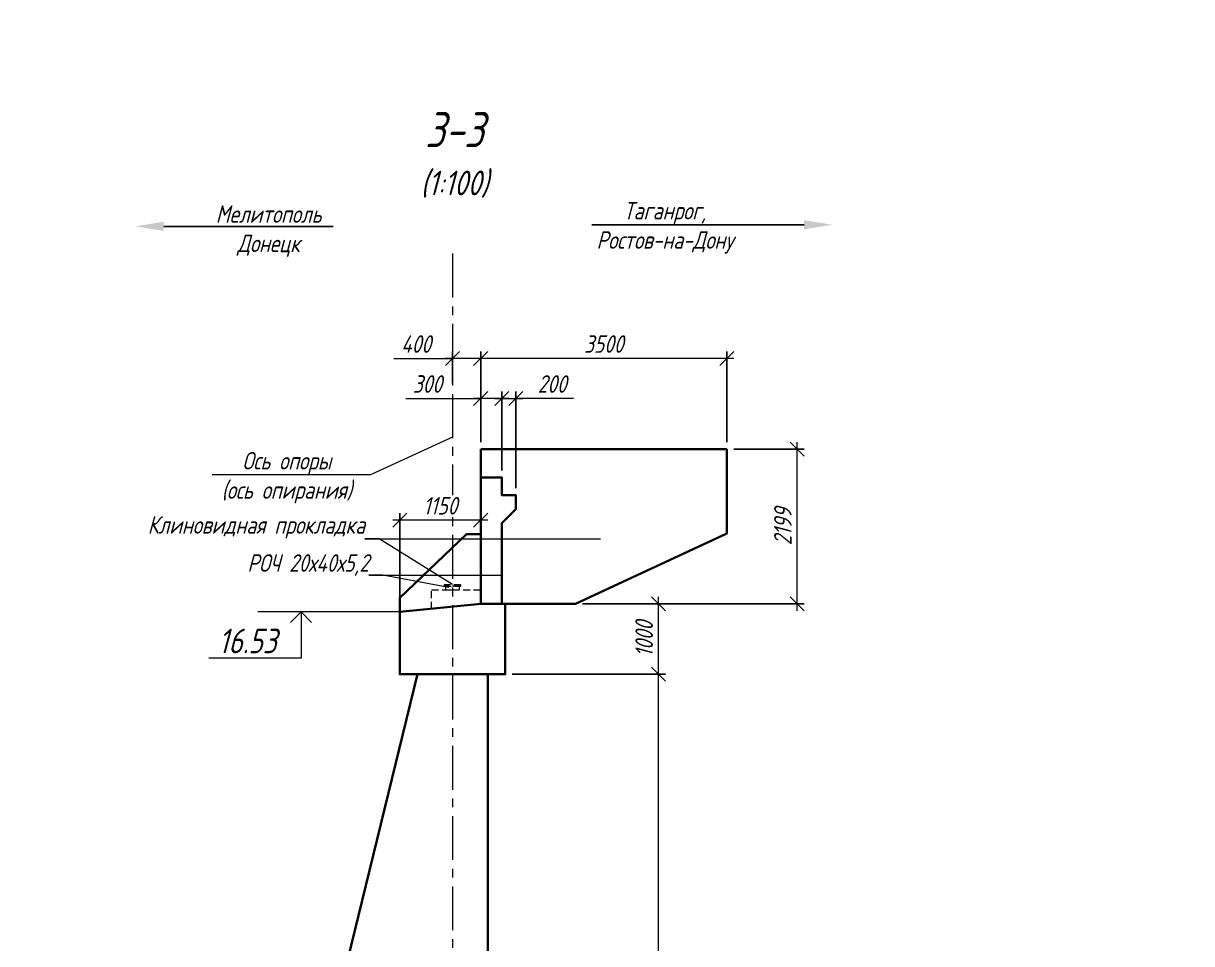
# Model space of a CAD drawing. Header units: millimetres. Extents: x 265754 to 14267433, y -6145605 to 2433772.
# Drawn here: x 7196209 to 7212828, y 828450 to 841540 of the extents above; entities that cross this region are included whole.
import ezdxf
from ezdxf import colors
from ezdxf.entities.mleader import LeaderData, LeaderLine
from ezdxf.math import Vec2, Vec3

# ---------------------------------------------------------------- set-up
doc = ezdxf.new("R2010")
doc.units = ezdxf.units.MM
doc.linetypes.add('осевая', pattern=[2, 1.25, -0.25, 0.25, -0.25])
doc.linetypes.add('Штриховая', pattern=[3, 2, -1])
for name, color, linetype, lineweight in [('1-Бетон', 106, 'Continuous', 35), ('ИС_Выноски', 3, 'Continuous', 18), ('ИС_Мвн', 3, 'Continuous', 18), ('ИС_Невид', 4, 'Штриховая', 18), ('ИС_Ось', 3, 'осевая', 18), ('ИС_Размер', 3, 'Continuous', 18), ('ИС_Размеры', 3, 'Continuous', 18), ('ИС_ТаБл', 5, 'Continuous', 35)]:
    doc.layers.add(name, color=color, linetype=linetype, lineweight=lineweight)
doc.styles.add('0', font='isocpeur.ttf', dxfattribs={"width": 0.8, "oblique": 15})
doc.styles.add('ISOCPEUR', font='isocpeur.ttf', dxfattribs={"width": 0.8, "oblique": 15, "height": 2.5})
doc.styles.add('М150', font='isocpeur.ttf', dxfattribs={"width": 0.8, "oblique": 15, "height": 375})
doc.dimstyles.new('М100', dxfattribs={"dimscale": 100, "dimtxt": 2.5, "dimasz": 2, "dimexe": 1, "dimexo": 1, "dimgap": 0.8, "dimtad": 1, "dimdec": 0, "dimzin": 0, "dimdsep": 46, "dimtxsty": '0', "dimblk": 'OBLIQUE', "dimcen": 0.09, "dimdle": 1, "dimclrd": 256, "dimclre": 256, "dimclrt": 256, "dimadec": 4, "dimazin": 0, "dimtfac": 1, "dimtdec": 0, "dimtmove": 1, "dimatfit": 2, "dimfxl": 1, "dimtolj": 1, "dimtzin": 0, "dimlwd": -1, "dimarcsym": 0})

# ---------------------------------------------------------------- blocks, each defined once
blk = doc.blocks.new('_OBLIQUE')
at = {"color": 0, "linetype": 'ByBlock', "lineweight": -2}
blk.add_line((0.5000000000000001, 0.4999999999999999), (-0.5000000000000001, -0.4999999999999999), dxfattribs=at)
blk = doc.blocks.new('*D1930')
at = {"layer": 'Defpoints', "color": 0, "transparency": 16777216}
for p in [(7204064.002838523, 833282.7728863658), (7205244.530939996, 833282.7728863658), (7203064.002838971, 832282.7834711676)]:
    blk.add_point(p, dxfattribs=at)
at = {"layer": 'ИС_Размер', "lineweight": -2, "transparency": 16777216}
for p, q in [((7204164.002838523, 833282.7728863658), (7205344.530939996, 833282.7728863658)), ((7203164.002838971, 832282.7834711676), (7205344.530939996, 832282.7834711676))]:
    blk.add_line(p, q, dxfattribs=at)
at = {"layer": 'ИС_Размер', "transparency": 16777216}
blk.add_line((7205244.530939996, 832182.7834711676), (7205244.530939996, 833382.7728863658), dxfattribs=at)
at = {"layer": 'ИС_Размер', "transparency": 16777216, "xscale": 200, "yscale": 200, "zscale": 200}
for p, rotation in [((7205244.530939996, 833282.7728863658), 90), ((7205244.530939996, 832282.7834711676), 270)]:
    blk.add_blockref('_OBLIQUE', p, dxfattribs=dict(at, rotation=rotation))
at = {"layer": 'ИС_Размер', "transparency": 16777216, "insert": (7205039.530939994, 832782.7781787643), "char_height": 250, "attachment_point": 5, "rotation": 90, "style": '0'}
blk.add_mtext('\\A1;1000', dxfattribs=at)
blk = doc.blocks.new('*D1931')
at = {"layer": 'Defpoints', "color": 0, "transparency": 16777216}
for p in [(7206214.228680742, 835482.2579510849), (7207217.778401477, 835482.2579510849), (7204064.002838523, 833282.7728863658)]:
    blk.add_point(p, dxfattribs=at)
at = {"layer": 'ИС_Размеры', "lineweight": -2, "transparency": 16777216}
for p, q in [((7206314.228680742, 835482.2579510849), (7207317.778401477, 835482.2579510849)), ((7204164.002838523, 833282.7728863658), (7207317.778401477, 833282.7728863658))]:
    blk.add_line(p, q, dxfattribs=at)
at = {"layer": 'ИС_Размеры', "transparency": 16777216}
blk.add_line((7207217.778401477, 833182.7728863658), (7207217.778401477, 835582.2579510849), dxfattribs=at)
at = {"layer": 'ИС_Размеры', "transparency": 16777216, "xscale": 200, "yscale": 200, "zscale": 200}
for p, rotation in [((7207217.778401477, 835482.2579510849), 90), ((7207217.778401477, 833282.7728863658), 270)]:
    blk.add_blockref('_OBLIQUE', p, dxfattribs=dict(at, rotation=rotation))
at = {"layer": 'ИС_Размеры', "transparency": 16777216, "insert": (7207012.778401475, 834382.515418723), "char_height": 250, "attachment_point": 5, "rotation": 90, "style": '0'}
blk.add_mtext('\\A1;2199', dxfattribs=at)
blk = doc.blocks.new('*D1932')
at = {"layer": 'Defpoints', "color": 0, "transparency": 16777216}
for p in [(7202714.011804989, 836773.6331742259), (7202714.011804987, 835495.9440383447), (7206214.228680738, 835482.2579510844)]:
    blk.add_point(p, dxfattribs=at)
at = {"layer": 'ИС_Размеры', "transparency": 16777216}
blk.add_line((7206314.22868074, 836773.6331742189), (7202614.011804989, 836773.633174226), dxfattribs=at)
at = {"layer": 'ИС_Размеры', "lineweight": -2, "transparency": 16777216}
for p, q in [((7202714.011804987, 835595.9440383447), (7202714.01180499, 836873.6331742259)), ((7206214.228680738, 835582.2579510844), (7206214.228680741, 836873.6331742192))]:
    blk.add_line(p, q, dxfattribs=at)
at = {"layer": 'ИС_Размеры', "transparency": 16777216, "xscale": 200, "yscale": 200, "zscale": 200}
for p, rotation in [((7202714.011804989, 836773.6331742259), 179.9999999998893), ((7206214.22868074, 836773.6331742192), 359.9999999998893)]:
    blk.add_blockref('_OBLIQUE', p, dxfattribs=dict(at, rotation=rotation))
at = {"layer": 'ИС_Размеры', "transparency": 16777216, "insert": (7204464.120242865, 836978.6331742225), "char_height": 250, "attachment_point": 5, "style": '0'}
blk.add_mtext('\\A1;3500', dxfattribs=at)
blk = doc.blocks.new('*D1933')
at = {"layer": 'Defpoints', "color": 0, "transparency": 16777216}
for p in [(7203214.007321756, 836205.1496844665), (7203014.002838525, 835080.7519851138), (7203214.007321754, 834829.283848837)]:
    blk.add_point(p, dxfattribs=at)
at = {"layer": 'ИС_Размеры', "lineweight": -2, "transparency": 16777216}
for p, q in [((7203014.002838525, 835180.7519851138), (7203014.002838527, 836305.149684467)), ((7203214.007321754, 834929.283848837), (7203214.007321756, 836305.1496844665))]:
    blk.add_line(p, q, dxfattribs=at)
at = {"layer": 'ИС_Размеры', "transparency": 16777216}
for p, q in [((7202914.002838527, 836205.1496844671), (7203314.007321756, 836205.1496844664)), ((7204033.234882911, 836205.149684465), (7203214.007321756, 836205.1496844665))]:
    blk.add_line(p, q, dxfattribs=at)
at = {"layer": 'ИС_Размеры', "transparency": 16777216, "xscale": 200, "yscale": 200, "zscale": 200}
for p, rotation in [((7203014.002838527, 836205.149684467), 179.9999999998893), ((7203214.007321756, 836205.1496844665), 359.9999999998893)]:
    blk.add_blockref('_OBLIQUE', p, dxfattribs=dict(at, rotation=rotation))
at = {"layer": 'ИС_Размеры', "transparency": 16777216, "insert": (7203729.741233857, 836410.1496844656), "char_height": 250, "attachment_point": 5, "style": '0'}
blk.add_mtext('\\A1;200', dxfattribs=at)
blk = doc.blocks.new('*D1927')
at = {"layer": 'Defpoints', "color": 0, "transparency": 16777216}
for p in [(7202714.22868074, 836205.1496844683), (7202714.228680739, 835482.2579510844), (7203014.002838525, 835080.7519851138)]:
    blk.add_point(p, dxfattribs=at)
at = {"layer": 'ИС_Размеры', "lineweight": -2, "transparency": 16777216}
for p, q in [((7202714.228680739, 835582.2579510844), (7202714.22868074, 836305.1496844683)), ((7203014.002838525, 835180.7519851138), (7203014.002838527, 836305.1496844677))]:
    blk.add_line(p, q, dxfattribs=at)
at = {"layer": 'ИС_Размеры', "transparency": 16777216}
for p, q in [((7201651.541121577, 836205.1496844703), (7202714.22868074, 836205.1496844683)), ((7203114.002838527, 836205.1496844675), (7202614.22868074, 836205.1496844684))]:
    blk.add_line(p, q, dxfattribs=at)
at = {"layer": 'ИС_Размеры', "transparency": 16777216, "xscale": 200, "yscale": 200, "zscale": 200}
for p, rotation in [((7202714.22868074, 836205.1496844683), 179.9999999998893), ((7203014.002838527, 836205.1496844677), 359.9999999998893)]:
    blk.add_blockref('_OBLIQUE', p, dxfattribs=dict(at, rotation=rotation))
at = {"layer": 'ИС_Размеры', "transparency": 16777216, "insert": (7201955.034770632, 836410.1496844697), "char_height": 250, "attachment_point": 5, "style": '0'}
blk.add_mtext('\\A1;300', dxfattribs=at)
blk = doc.blocks.new('*D1928')
at = {"layer": 'Defpoints', "color": 0, "transparency": 16777216}
for p in [(7202313.765504319, 836773.6331742267), (7202313.765504319, 836323.5510474016), (7202714.002838523, 835495.9440383447)]:
    blk.add_point(p, dxfattribs=at)
at = {"layer": 'ИС_Размеры', "transparency": 16777216}
for p, q in [((7201480.840967666, 836773.6331742284), (7202313.765504319, 836773.6331742267)), ((7202814.002838525, 836773.6331742258), (7202213.765504319, 836773.633174227))]:
    blk.add_line(p, q, dxfattribs=at)
at = {"layer": 'ИС_Размеры', "lineweight": -2, "transparency": 16777216}
for p, q in [((7202313.765504319, 836423.5510474016), (7202313.76550432, 836873.6331742267)), ((7202714.002838523, 835595.9440383447), (7202714.002838526, 836873.633174226))]:
    blk.add_line(p, q, dxfattribs=at)
at = {"layer": 'ИС_Размеры', "transparency": 16777216, "xscale": 200, "yscale": 200, "zscale": 200}
for p, rotation in [((7202313.765504319, 836773.6331742267), 179.9999999998893), ((7202714.002838525, 836773.633174226), 359.9999999998893)]:
    blk.add_blockref('_OBLIQUE', p, dxfattribs=dict(at, rotation=rotation))
at = {"layer": 'ИС_Размеры', "transparency": 16777216, "insert": (7201794.334616722, 836978.6331742278), "char_height": 250, "attachment_point": 5, "style": '0'}
blk.add_mtext('\\A1;400', dxfattribs=at)
blk = doc.blocks.new('_None')
blk = doc.blocks.new('*D1929')
at = {"layer": 'Defpoints', "color": 0, "transparency": 16777216}
for p in [(7201564.009138178, 834473.2725231183), (7202714.009138177, 834182.9365384912), (7201564.009138175, 833167.7834695409)]:
    blk.add_point(p, dxfattribs=at)
at = {"layer": 'ИС_Размеры', "transparency": 16777216}
blk.add_line((7202814.009138178, 834473.2725231159), (7201464.009138178, 834473.2725231184), dxfattribs=at)
at = {"layer": 'ИС_Размеры', "lineweight": -2, "transparency": 16777216}
for p, q in [((7201564.009138175, 833267.7834695409), (7201564.009138178, 834573.2725231183)), ((7202714.009138177, 834282.9365384912), (7202714.009138178, 834573.2725231161))]:
    blk.add_line(p, q, dxfattribs=at)
at = {"layer": 'ИС_Размеры', "transparency": 16777216, "xscale": 200, "yscale": 200, "zscale": 200}
for p, rotation in [((7201564.009138178, 834473.2725231183), 179.9999999998893), ((7202714.009138178, 834473.2725231161), 359.9999999998893)]:
    blk.add_blockref('_OBLIQUE', p, dxfattribs=dict(at, rotation=rotation))
at = {"layer": 'ИС_Размеры', "transparency": 16777216, "insert": (7202139.009138178, 834678.2725231171), "char_height": 250, "attachment_point": 5, "style": '0', "bg_fill": 3, "box_fill_scale": 1.1, "bg_fill_color": 256, "bg_fill_true_color": 13158600, "bg_fill_transparency": 0}
blk.add_mtext('\\A1;1150', dxfattribs=at)
blk = doc.blocks.new('*D1934')
at = {"layer": 'Defpoints', "color": 0, "transparency": 16777216}
for p in [(7203064.002837985, 832282.7834711676), (7205244.530939992, 832282.7834711676), (7203314.009138179, 823282.784674199)]:
    blk.add_point(p, dxfattribs=at)
at = {"layer": 'ИС_Размер', "lineweight": -2, "transparency": 16777216}
for p, q in [((7203164.002837985, 832282.7834711676), (7205344.530939992, 832282.7834711676)), ((7203414.009138179, 823282.784674199), (7205344.530939992, 823282.784674199))]:
    blk.add_line(p, q, dxfattribs=at)
at = {"layer": 'ИС_Размер', "transparency": 16777216}
blk.add_line((7205244.530939992, 823182.784674199), (7205244.530939992, 832382.7834711676), dxfattribs=at)
at = {"layer": 'ИС_Размер', "transparency": 16777216, "xscale": 200, "yscale": 200, "zscale": 200}
for p, rotation in [((7205244.530939992, 832282.7834711676), 90), ((7205244.530939992, 823282.784674199), 270)]:
    blk.add_blockref('_OBLIQUE', p, dxfattribs=dict(at, rotation=rotation))
at = {"layer": 'ИС_Размер', "transparency": 16777216, "insert": (7205039.53093999, 827782.7840726809), "char_height": 250, "attachment_point": 5, "rotation": 90, "style": '0'}
blk.add_mtext('\\A1;9000', dxfattribs=at)
blk = doc.blocks.new('_Open90')
at = {"color": 0, "linetype": 'ByBlock', "lineweight": -2}
for p, q in [((0, 0), (-1, 0)), ((-0.5, 0.5), (0, 0)), ((0, 0), (-0.5, -0.5))]:
    blk.add_line(p, q, dxfattribs=at)

msp = doc.modelspace()

# ---------------------------------------------------------------- linework, layer by layer
at = {"layer": '1-Бетон'}
for points in [[(7202714.228680739, 835482.2579510844), (7202714.228680739, 833282.7728863653), (7204064.228680738, 833282.7728863653), (7206214.002838516, 834283.0375215068), (7206214.228680738, 835482.2579510844), (7202714.228680739, 835482.2579510844)], [(7202714.002838521, 833282.7728863653), (7202714.002838525, 835080.7519851144), (7203014.002838525, 835080.7519851138), (7203014.002838524, 834829.2838488373), (7203214.002838524, 834829.283848837), (7203214.002838524, 834629.283848837), (7203014.002838523, 834429.2838488373), (7203014.002838521, 833282.7728863647)], [(7201814.009138174, 832282.783470896), (7199614.009138425, 823282.7872119116), (7202814.009138175, 823282.788965204), (7202814.009138174, 832282.7834708961)]]:
    msp.add_lwpolyline(points, dxfattribs=at)
msp.add_lwpolyline([(7201564.009138175, 833167.7834695409), (7202714.228680739, 833282.7728863653), (7203064.009138175, 833282.7728863653), (7203064.009138175, 832282.7834711671), (7201564.009138175, 832282.7834695409)], close=True, dxfattribs=at)
at = {"layer": 'ИС_Невид', "ltscale": 50}
for points in [[(7202714.002838521, 833282.7728863653), (7202014.000328641, 833212.7790773346), (7202014.000328642, 833483.0828369819), (7202713.998430029, 833483.0828369807)], [(7202194.002796162, 833535.0828369815), (7202434.002796162, 833535.0828369812), (7202434.002796162, 833555.0828369812), (7202194.002796162, 833555.0828369815)], [(7202213.874480285, 833483.0828369815), (7202413.874480285, 833483.0828369812), (7202413.874480285, 833535.0828369812), (7202213.874480285, 833535.0828369815)]]:
    msp.add_lwpolyline(points, close=True, dxfattribs=at)
at = {"layer": 'ИС_Ось', "ltscale": 500}
msp.add_line((7202314.002838534, 838264.8014530694), (7202314.002838503, 815742.1975259478), dxfattribs=at)

# ---------------------------------------------------------------- texts
at = {"layer": 'ИС_ТаБл', "color": 1, "insert": (7202340.857801113, 840252.5510065737, 103864.5990248861), "char_height": 1000, "attachment_point": 5, "style": 'М150'}
msp.add_mtext('{\\H0.7x;\\P\\pxsm1;\\H0.71429x;3-3\\P\\H0.7x;(1:100)}', dxfattribs=at)

# ---------------------------------------------------------------- dimensions: what is measured, and where the dimension line sits
at = {"layer": 'ИС_Размер'}
for base, p1, p2, picture, middle in [((7205244.530939996, 833282.7728863658), (7203064.002838967, 832282.7834711671), (7204064.002838519, 833282.7728863653), '*D1930', (7205039.530939994, 832782.7781787643)), ((7205244.530939992, 832282.7834711676), (7203314.009138175, 823282.7846741985), (7203064.002837981, 832282.7834711671), '*D1934', (7205039.53093999, 827782.7840726809))]:
    dim = msp.add_linear_dim(base=base, p1=p1, p2=p2, angle=90, dimstyle='М100', dxfattribs=at)
    dim.commit()
    dim.dimension.update_dxf_attribs({"geometry": picture, "text_midpoint": middle})
at = {"layer": 'ИС_Размеры'}
for base, p1, p2, picture, middle in [((7202313.765504319, 836773.6331742267), (7202714.002838523, 835495.9440383447), (7202313.765504319, 836323.5510474016), '*D1928', (7201794.334616721, 836689.0590761286)), ((7202714.22868074, 836205.1496844683), (7203014.002838525, 835080.7519851138), (7202714.228680739, 835482.2579510844), '*D1927', (7201955.034770632, 836358.0937561623))]:
    dim = msp.add_linear_dim(base=base, p1=p1, p2=p2, angle=179.9999999998893, dimstyle='М100', dxfattribs=at)
    dim.commit()
    dim.dimension.update_dxf_attribs({"geometry": picture, "text_midpoint": middle, "dimtype": 160})
for base, p1, p2, angle, picture, middle in [((7202714.011804989, 836773.6331742259), (7206214.228680738, 835482.2579510844), (7202714.011804987, 835495.9440383447), 179.9999999998893, '*D1932', (7204464.120242865, 836978.6331742225)), ((7207217.778401477, 835482.2579510849), (7204064.002838519, 833282.7728863653), (7206214.228680738, 835482.2579510844), 90, '*D1931', (7207012.778401475, 834382.515418723))]:
    dim = msp.add_linear_dim(base=base, p1=p1, p2=p2, angle=angle, dimstyle='М100', dxfattribs=at)
    dim.commit()
    dim.dimension.update_dxf_attribs({"geometry": picture, "text_midpoint": middle})
at = {"layer": 'ИС_Размеры', "color": 172}
dim = msp.add_linear_dim(base=(7203214.007321756, 836205.1496844665), p1=(7203014.002838525, 835080.7519851138), p2=(7203214.007321754, 834829.283848837), angle=179.9999999998893, dimstyle='М100', dxfattribs=at)
dim.commit()
dim.dimension.update_dxf_attribs({"geometry": '*D1933', "text_midpoint": (7203729.741233856, 835903.752980345), "dimtype": 160})

# ---------------------------------------------------------------- leaders
at = {"layer": 'ИС_Выноски'}
ml = msp.add_multileader_mtext('Standard', dxfattribs=at)
ml.set_content('Ось трассы', color=256, style='ISOCPEUR')
ml.set_leader_properties(color=256, linetype='ByLayer', lineweight=-1)
ml.set_arrow_properties(name='NONE')
ml.build(insert=Vec2(0, 0))
ml.multileader.update_dxf_attribs({"text_left_attachment_type": 6, "text_right_attachment_type": 6, "dogleg_length": 0.36, "arrow_head_size": 300, "scale": 50})
ctx = ml.context
ctx.base_point, ctx.scale, ctx.char_height, ctx.arrow_head_size, ctx.landing_gap_size, ctx.plane_origin, ctx.plane_x_axis, ctx.plane_y_axis = Vec3(7160398.272474984, 838965.7465865344), 50, 250, 300, 4.5, Vec3(7168962.479464685, 833266.7889943259), Vec3(1, 2.449293598294706e-16), Vec3(-2.449293598294706e-16, 1)
ctx.left_attachment, ctx.right_attachment, ctx.text_align_type = 6, 6, 1
notes = []
notes.append((ctx, [(1, (1, 1, 0), (7161894.520204542, 838965.7465865344), (-1, -2.449293598294706e-16), 40.26043145061703, [(1, [(7161894.520204542, 838767.7984006733)], 0, [])])]))
ctx.mtext.insert, ctx.mtext.text_direction, ctx.mtext.rotation, ctx.mtext.width, ctx.mtext.alignment, ctx.mtext.flow_direction = Vec3(7161126.266124038, 839290.7465865344), Vec3(1, 2.449293598294706e-16), 2.449293598294706e-16, 2049.625883680768, 2, 5
ml = msp.add_multileader_mtext('Standard', dxfattribs=at)
ml.set_content('Ось моста', color=256, style='ISOCPEUR')
ml.set_leader_properties(color=256, linetype='ByLayer', lineweight=-1)
ml.set_arrow_properties(name='NONE')
ml.build(insert=Vec2(0, 0))
ml.multileader.update_dxf_attribs({"text_left_attachment_type": 6, "text_right_attachment_type": 6, "dogleg_length": 0.36, "arrow_head_size": 300, "scale": 50})
ctx = ml.context
ctx.base_point, ctx.scale, ctx.char_height, ctx.arrow_head_size, ctx.landing_gap_size, ctx.plane_origin, ctx.plane_x_axis, ctx.plane_y_axis = Vec3(7163854.780635993, 838965.7465865344), 50, 250, 300, 4.5, Vec3(7170882.479464685, 833266.7889943259), Vec3(1, 2.449293598294706e-16), Vec3(-2.449293598294706e-16, 1)
ctx.left_attachment, ctx.right_attachment, ctx.text_align_type = 6, 6, 1
notes.append((ctx, [(0, (1, 1, 0), (7163814.520204542, 838965.7465865344), (1, 2.449293598294706e-16), 40.26043145061703, [(1, [(7163814.520204542, 838767.7984006733)], 0, [])])]))
ctx.mtext.insert, ctx.mtext.text_direction, ctx.mtext.rotation, ctx.mtext.width, ctx.mtext.alignment, ctx.mtext.flow_direction = Vec3(7164522.774285047, 839265.7465865344), Vec3(1, 2.449293598294706e-16), 2.449293598294706e-16, 2049.625883680768, 2, 5
at = {"layer": 'ИС_Мвн'}
ml = msp.add_multileader_mtext('Standard', dxfattribs=at)
ml.set_content('Мелитополь\\PДонецк', color=256, style='0')
ml.set_leader_properties(color=3)
ml.build(insert=Vec2(0, 0))
ml.multileader.update_dxf_attribs({"text_left_attachment_type": 6, "text_right_attachment_type": 6, "dogleg_length": 0.05, "arrow_head_size": 400, "scale": 200})
ctx = ml.context
ctx.base_point, ctx.scale, ctx.char_height, ctx.arrow_head_size, ctx.landing_gap_size, ctx.plane_origin = Vec3(7198934.127671404, 838652.6593880528), 200, 250, 400, 9, Vec3(7200629.956966135, 838652.6593880528)
ctx.left_attachment, ctx.right_attachment, ctx.text_align_type = 6, 6, 1
notes.append((ctx, [(1, (1, 1, 0), (7198929.127671404, 838652.6593880528), (1, 0), 5, [(0, [(7197805.691627236, 838652.6593880528)], 0, [])])]))
ctx.mtext.insert, ctx.mtext.alignment, ctx.mtext.flow_direction = Vec3(7199696.621320458, 838952.6593880528), 2, 5
ml = msp.add_multileader_mtext('Standard', dxfattribs=at)
ml.set_content('Таганрог,\\PРостов-на-Дону', color=256, style='0')
ml.set_leader_properties(color=3)
ml.build(insert=Vec2(0, 0))
ml.multileader.update_dxf_attribs({"text_left_attachment_type": 6, "text_right_attachment_type": 6, "dogleg_length": 0.05, "arrow_head_size": 400, "scale": 200})
ctx = ml.context
ctx.base_point, ctx.scale, ctx.char_height, ctx.arrow_head_size, ctx.landing_gap_size, ctx.plane_origin = Vec3(7204218.028954489, 838675.2032052665), 200, 250, 400, 9, Vec3(7204253.315193165, 838675.2032052665)
ctx.left_attachment, ctx.right_attachment, ctx.text_align_type = 6, 6, 1
notes.append((ctx, [(1, (1, 1, 0), (7206455.292119002, 838675.2032052665), (-1, 0), 5, [(0, [(7207714.402944131, 838675.2032052665)], 0, [])])]))
ctx.mtext.insert, ctx.mtext.alignment, ctx.mtext.flow_direction = Vec3(7205334.160536746, 839000.2032052665), 2, 5
at = {"layer": 'ИС_Размер', "color": 1, "ltscale": 65.21739000000001}
ml = msp.add_multileader_mtext('Standard', dxfattribs=at)
ml.set_content('16.53', color=4, style='0')
ml.set_leader_properties(color=256, linetype='ByLayer', lineweight=-1)
ml.set_arrow_properties(name='OPEN90')
ml.build(insert=Vec2(0, 0))
ml.multileader.update_dxf_attribs({"text_left_attachment_type": 6, "text_right_attachment_type": 6, "dogleg_length": 2, "arrow_head_size": 300, "scale": 100})
ctx = ml.context
ctx.base_point, ctx.scale, ctx.char_height, ctx.arrow_head_size, ctx.landing_gap_size, ctx.plane_origin = Vec3(7198960.426630069, 832510.4374120053), 100, 350, 300, 0, Vec3(7200158.614621868, 833167.7834695682)
ctx.left_attachment, ctx.right_attachment, ctx.text_align_type = 6, 6, 2
notes.append((ctx, [(1, (1, 1, 0), (7200158.614621868, 832510.4374120053), (-1, 0), 348.4057744489983, [(0, [(7200158.614621868, 833167.7834695682)], 0, [])])]))
ctx.mtext.insert, ctx.mtext.alignment, ctx.mtext.flow_direction = Vec3(7199810.208847419, 832930.4374120053), 3, 5
at = {"layer": 'ИС_Размеры'}
ml = msp.add_multileader_mtext('Standard', dxfattribs=at)
ml.set_content('Ось опоры\\P(ось опирания)', color=4, style='0')
ml.set_leader_properties(color=256, linetype='ByLayer', lineweight=-1)
ml.set_arrow_properties(name='NONE')
ml.build(insert=Vec2(0, 0))
ml.multileader.update_dxf_attribs({"text_left_attachment_type": 6, "text_right_attachment_type": 6, "dogleg_length": 2, "arrow_head_size": 200, "scale": 100})
ctx = ml.context
ctx.base_point, ctx.scale, ctx.char_height, ctx.arrow_head_size, ctx.landing_gap_size, ctx.plane_origin, ctx.plane_x_axis, ctx.plane_y_axis = Vec3(7198964.760640933, 835119.0152984343), 100, 250, 200, 0, Vec3(7202355.64011687, 834506.5473755115), Vec3(1, -1.962198916003201e-12), Vec3(1.962198916003201e-12, 1)
ctx.left_attachment, ctx.right_attachment, ctx.text_align_type = 6, 6, 1
notes.append((ctx, [(0, (1, 1, 0), (7201145.722535256, 835119.0152984301), (-1, 1.962198916003201e-12), 200, [(0, [(7202314.002838532, 835652.2656402477)], 0, [])])]))
ctx.mtext.insert, ctx.mtext.text_direction, ctx.mtext.rotation, ctx.mtext.alignment, ctx.mtext.flow_direction = Vec3(7199955.241588096, 835444.0152984323), Vec3(1, -1.962198916003201e-12), 6.283185307177624, 2, 5
for ctx, leaders in notes:
    for number, flags, end, landing, length, lines in leaders:
        leader = LeaderData()
        leader.index, (leader.has_last_leader_line, leader.has_dogleg_vector, leader.attachment_direction) = number, flags
        leader.last_leader_point, leader.dogleg_vector, leader.dogleg_length = Vec3(end), Vec3(landing), length
        for number, points, colour, breaks in lines:
            line = LeaderLine()
            line.index, line.vertices, line.color, line.breaks = number, Vec3.list(points), colors.encode_raw_color(colour), breaks
            leader.lines.append(line)
        ctx.leaders.append(leader)

# ---------------------------------------------------------------- next in the draw order: dimensions: what is measured, and where the dimension line sits
dim = msp.add_linear_dim(base=(7201564.009138178, 834473.2725231183), p1=(7202714.009138177, 834182.9365384912), p2=(7201564.009138175, 833167.7834695409), angle=179.9999999998893, dimstyle='М100', override={"dimtfill": 1}, dxfattribs=at)
dim.commit()
dim.dimension.update_dxf_attribs({"geometry": '*D1929', "text_midpoint": (7202139.009138178, 834678.2725231171)})

# ---------------------------------------------------------------- next in the draw order: linework, layer by layer
at = {"layer": '1-Бетон'}
msp.add_lwpolyline([(7202714.228680739, 833282.7728863653), (7201564.009138175, 833169.7082120326), (7201564.009138537, 833369.7082120149), (7202514.226486289, 834274.7478699532), (7202714.219863437, 834274.7478699532)], close=True, dxfattribs=at)
at = {"layer": 'ИС_Размер', "color": 1, "ltscale": 65.21739000000001}
msp.add_line((7201564.009138175, 833167.7834695409), (7199542.015275478, 833167.7834695409), dxfattribs=at)

# ---------------------------------------------------------------- next in the draw order: leaders
at = {"layer": 'ИС_Размеры'}
ml = msp.add_multileader_mtext('Standard', dxfattribs=at)
ml.set_content('Клиновидная прокладка', color=4, style='0')
ml.set_leader_properties(color=256, linetype='ByLayer', lineweight=-1)
ml.set_arrow_properties(name='NONE')
ml.build(insert=Vec2(0, 0))
ml.multileader.update_dxf_attribs({"text_left_attachment_type": 6, "text_right_attachment_type": 6, "dogleg_length": 2, "arrow_head_size": 200, "scale": 100})
ctx = ml.context
ctx.base_point, ctx.scale, ctx.char_height, ctx.arrow_head_size, ctx.landing_gap_size, ctx.plane_origin, ctx.plane_x_axis, ctx.plane_y_axis = Vec3(7198041.420489321, 834205.5636674452), 100, 250, 200, 0, Vec3(7202314.009095816, 833556.2569397329), Vec3(1, -1.962198916003201e-12), Vec3(1.962198916003201e-12, 1)
ctx.left_attachment, ctx.right_attachment, ctx.text_align_type = 6, 6, 2
notes = []
notes.append((ctx, [(0, (1, 1, 0), (7201268.407787428, 834205.5636674389), (-1, 1.962198916003201e-12), 200, [(0, [(7202314.009095816, 833556.2569397329)], 0, [])])]))
ctx.mtext.insert, ctx.mtext.text_direction, ctx.mtext.rotation, ctx.mtext.alignment, ctx.mtext.flow_direction = Vec3(7201068.407787429, 834530.5636674393), Vec3(1, -1.962198916003201e-12), 6.283185307177624, 3, 5
ml = msp.add_multileader_mtext('Standard', dxfattribs=at)
ml.set_content('РОЧ 20х40х5,2', color=4, style='0')
ml.set_leader_properties(color=256, linetype='ByLayer', lineweight=-1)
ml.set_arrow_properties(name='NONE')
ml.build(insert=Vec2(0, 0))
ml.multileader.update_dxf_attribs({"text_left_attachment_type": 6, "text_right_attachment_type": 6, "dogleg_length": 2, "arrow_head_size": 200, "scale": 100})
ctx = ml.context
ctx.base_point, ctx.scale, ctx.char_height, ctx.arrow_head_size, ctx.landing_gap_size, ctx.plane_origin, ctx.plane_x_axis, ctx.plane_y_axis = Vec3(7198992.15535905, 833689.1592460375), 100, 250, 200, 0, Vec3(7202262.071367255, 833514.0382459342), Vec3(1, -1.962198916003201e-12), Vec3(1.962198916003201e-12, 1)
ctx.left_attachment, ctx.right_attachment, ctx.text_align_type = 6, 6, 2
notes.append((ctx, [(0, (1, 1, 0), (7201323.886768832, 833689.1592460329), (-1, 1.962198916003201e-12), 200, [(0, [(7202262.071367255, 833514.0382459342)], 0, [])])]))
ctx.mtext.insert, ctx.mtext.text_direction, ctx.mtext.rotation, ctx.mtext.alignment, ctx.mtext.flow_direction = Vec3(7201123.886768833, 833989.1592460333), Vec3(1, -1.962198916003201e-12), 6.283185307177624, 3, 5
for ctx, leaders in notes:
    for number, flags, end, landing, length, lines in leaders:
        leader = LeaderData()
        leader.index, (leader.has_last_leader_line, leader.has_dogleg_vector, leader.attachment_direction) = number, flags
        leader.last_leader_point, leader.dogleg_vector, leader.dogleg_length = Vec3(end), Vec3(landing), length
        for number, points, colour, breaks in lines:
            line = LeaderLine()
            line.index, line.vertices, line.color, line.breaks = number, Vec3.list(points), colors.encode_raw_color(colour), breaks
            leader.lines.append(line)
        ctx.leaders.append(leader)

doc.saveas('drawing.dxf')
